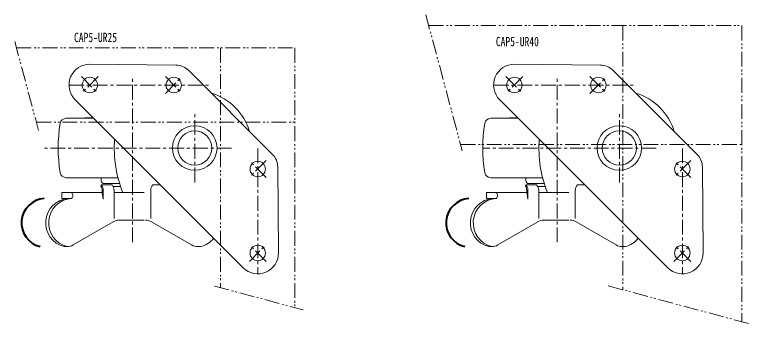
# Model space of a CAD drawing. Units: millimetres on the paper. Extents: x -594 to 524, y -420 to -108.
# Drawn here: x 275.9 to 523.9, y -212.2 to -108 of the extents above; entities that cross this region are included whole.
import ezdxf
from ezdxf.enums import TextEntityAlignment as Align

# ---------------------------------------------------------------- set-up
doc = ezdxf.new("R2010")
doc.units = ezdxf.units.MM
doc.linetypes.add('CHAIN1', pattern=[8, 5, -1, 1, -1])
doc.linetypes.add('DOUBLE_CHAIN1', pattern=[8.8, 5, -1, 0.6, -0.6, 0.6, -1])
doc.layers.add('0-0', color=7, linetype='Continuous', lineweight=18)
doc.layers.add('0-1', color=4, linetype='DOUBLE_CHAIN1', lineweight=18)
doc.styles.add('ＭＳ ゴシック', font='')
doc.styles.get('ＭＳ ゴシック').set_extended_font_data('MS Gothic')

msp = doc.modelspace()

# ---------------------------------------------------------------- linework, layer by layer
at = {"layer": '0-0'}
for p, q in [((301.208, -124.639), (330.157, -124.899)), ((444.208, -124.639), (473.157, -124.899)), ((334.346, -126.657), (362.696, -155.006)), ((477.346, -126.657), (505.696, -155.006)), ((352.763, -193.157), (296.195, -136.589)), ((495.763, -193.157), (439.195, -136.589)), ((293.164, -142.852), (302.458, -142.852)), ((302.258, -142.652), (299.5, -142.652)), ((299.5, -142.652), (299.5, -142.852)), ((436.164, -142.852), (445.458, -142.852)), ((445.258, -142.652), (442.5, -142.652)), ((442.5, -142.652), (442.5, -142.852)), ((364.453, -159.195), (364.713, -188.145)), ((507.453, -159.195), (507.713, -188.145)), ((310.638, -162.852), (293.164, -162.852)), ((305, -163.852), (305, -162.852)), ((453.638, -162.852), (436.164, -162.852)), ((448, -163.852), (448, -162.852)), ((305.004, -165.252), (304.88, -165.652)), ((308.642, -165.252), (305.004, -165.252)), ((306, -164.852), (311.195, -164.852)), ((311.515, -165.852), (309.03, -165.852)), ((322.358, -165.252), (324.858, -165.252)), ((448.004, -165.252), (447.88, -165.652)), ((451.642, -165.252), (448.004, -165.252)), ((449, -164.852), (454.195, -164.852)), ((454.515, -165.852), (452.03, -165.852)), ((465.358, -165.252), (467.858, -165.252)), ((291.723, -169.852), (291.723, -167.852)), ((291.723, -167.852), (305.297, -167.852)), ((305.297, -167.178), (305.297, -167.852)), ((305.297, -167.852), (305.697, -170.079)), ((305.697, -170.079), (305.697, -167.17)), ((309.334, -176.554), (309.334, -167.17)), ((309.334, -167.852), (319.5, -167.852)), ((321.666, -176.554), (321.666, -167.17)), ((434.723, -169.852), (434.723, -167.852)), ((434.723, -167.852), (448.297, -167.852)), ((448.297, -167.178), (448.297, -167.852)), ((448.297, -167.852), (448.697, -170.079)), ((448.697, -170.079), (448.697, -167.17)), ((452.334, -176.554), (452.334, -167.17)), ((452.334, -167.852), (462.5, -167.852)), ((464.666, -176.554), (464.666, -167.17)), ((294.972, -169.852), (291.723, -169.852)), ((437.972, -169.852), (434.723, -169.852)), ((309.031, -177.693), (295.565, -185.511)), ((319.5, -177.152), (311.039, -177.152)), ((321.969, -177.693), (335.435, -185.511)), ((452.031, -177.693), (438.565, -185.511)), ((462.5, -177.152), (454.039, -177.152)), ((464.969, -177.693), (478.435, -185.511)), ((293.557, -186.052), (292.557, -186.052)), ((337.443, -186.052), (338.443, -186.052)), ((436.557, -186.052), (435.557, -186.052)), ((480.443, -186.052), (481.443, -186.052))]:
    msp.add_line(p, q, dxfattribs=at)
for centre, radius in [((301.145, -131.639), 2.6), ((329.429, -131.639), 2.6), ((444.145, -131.639), 2.6), ((472.429, -131.639), 2.6), ((336.5, -152.852), 7.5), ((479.5, -152.852), 7.5), ((336.5, -152.852), 5.75), ((479.5, -152.852), 5.75), ((357.713, -159.923), 2.6), ((500.713, -159.923), 2.6), ((357.713, -188.208), 2.6), ((500.713, -188.208), 2.6)]:
    msp.add_circle(centre, radius, dxfattribs=at)
for centre, radius, start, end in [((301.145, -131.639), 7, 89.48513, 225.00001), ((330.103, -130.899), 6, 45, 89.48513), ((444.145, -131.639), 7, 89.48513, 225.00001), ((473.103, -130.899), 6, 45, 89.48513), ((336.5, -152.852), 19.3, 16.74253, 73.25747), ((479.5, -152.852), 19.3, 16.74253, 73.25747), ((293.164, -144.852), 2, 89.99999, 170.50576), ((436.164, -144.852), 2, 89.99999, 170.50576), ((341, -152.852), 50.5, 170.50576, 189.49424), ((484, -152.852), 50.5, 170.50576, 189.49424), ((350.416, -152.852), 41.016, 175.87277, 201.45119), ((493.416, -152.852), 41.016, 175.87277, 201.45119), ((358.453, -159.249), 6, 0.51487, 45), ((501.453, -159.249), 6, 0.51487, 45), ((293.164, -160.852), 2, 189.49424, 270), ((436.164, -160.852), 2, 189.49424, 270), ((302.297, -167.178), 3, 0, 30.57807), ((306, -163.852), 1, 180, 270), ((302.697, -167.17), 3, 0, 39.73047), ((306.334, -167.17), 3, 0, 39.73047), ((324.666, -167.17), 3, 140.26953, 180), ((445.297, -167.178), 3, 0, 30.57807), ((449, -163.852), 1, 180, 270), ((445.697, -167.17), 3, 0, 39.73047), ((449.334, -167.17), 3, 0, 39.73047), ((467.666, -167.17), 3, 140.26953, 180), ((294.222, -168.852), 1.25, 306.87024, 53.12976), ((437.222, -168.852), 1.25, 306.87024, 53.12976), ((294.51, -178.061), 8.226, 93.75011, 256.26388), ((295.51, -178.061), 8.226, 93.75011, 256.26388), ((437.51, -178.061), 8.226, 93.75011, 256.26388), ((438.51, -178.061), 8.226, 93.75011, 256.26388), ((311.039, -181.152), 4, 90, 120.14054), ((319.961, -181.152), 4, 59.85946, 90), ((454.039, -181.152), 4, 90, 120.14054), ((462.961, -181.152), 4, 59.85946, 90), ((336.49, -178.061), 8.226, 283.73612, 320.80893), ((479.49, -178.061), 8.226, 283.73612, 320.80893), ((293.557, -182.052), 4, 270, 300.14054), ((337.443, -182.052), 4, 239.85946, 270), ((436.557, -182.052), 4, 270, 300.14054), ((480.443, -182.052), 4, 239.85946, 270), ((357.713, -188.208), 7, 224.99999, 0.51487), ((500.713, -188.208), 7, 224.99999, 0.51487)]:
    msp.add_arc(centre, radius, start, end, dxfattribs=at)
at = {"layer": '0-0', "lineweight": 40}
for centre in [(286.358, -178.061), (429.358, -178.061)]:
    msp.add_arc(centre, 8.226, 93.75011, 256.26388, dxfattribs=at)
at = {"layer": '0-1'}
for p, q in [((414.311, -107.97), (426.601, -153.837)), ((415.294, -111.639), (520.713, -111.639)), ((480.713, -111.639), (480.713, -200.632)), ((520.713, -111.639), (520.713, -211.35)), ((275.87, -117.021), (283.884, -146.929)), ((276.438, -119.139), (370.213, -119.139)), ((345.213, -119.139), (345.213, -199.916)), ((370.213, -119.139), (370.213, -206.615)), ((283.137, -144.139), (370.213, -144.139)), ((426.012, -151.639), (520.713, -151.639)), ((343.13, -199.358), (373.021, -207.368)), ((475.697, -199.288), (523.917, -212.208))]:
    msp.add_line(p, q, dxfattribs=at)
at = {"layer": '0-1', "linetype": 'CHAIN1'}
for p, q in [((298.316, -128.811), (303.973, -134.467)), ((303.973, -128.811), (298.316, -134.467)), ((326.601, -128.811), (332.257, -134.467)), ((326.601, -134.467), (332.257, -128.811)), ((441.316, -128.811), (446.973, -134.467)), ((446.973, -128.811), (441.316, -134.467)), ((469.601, -128.811), (475.257, -134.467)), ((469.601, -134.467), (475.257, -128.811)), ((315.5, -184.583), (315.5, -129.583)), ((458.5, -184.583), (458.5, -129.583)), ((294.145, -131.639), (341.83, -131.639)), ((437.145, -131.639), (484.83, -131.639)), ((336.5, -164.466), (336.5, -141.299)), ((479.5, -164.466), (479.5, -141.299)), ((348.881, -152.852), (285.5, -152.852)), ((357.713, -152.983), (357.713, -195.208)), ((491.881, -152.852), (433.5, -152.852)), ((500.713, -152.983), (500.713, -195.208)), ((360.542, -157.095), (354.885, -162.752)), ((360.542, -162.752), (354.885, -157.095)), ((503.542, -157.095), (497.885, -162.752)), ((503.542, -162.752), (497.885, -157.095)), ((360.542, -191.036), (354.885, -185.379)), ((354.885, -191.036), (360.542, -185.379)), ((503.542, -191.036), (497.885, -185.379)), ((497.885, -191.036), (503.542, -185.379))]:
    msp.add_line(p, q, dxfattribs=at)

# ---------------------------------------------------------------- texts
at = {"layer": '0-0', "style": 'ＭＳ ゴシック', "width": 0.75}
for s, p in [('CAP5-UR25', (295.841, -118.136)), ('CAP5-UR40', (437.907, -119.525))]:
    msp.add_text(s, height=3.152, dxfattribs=at).set_placement(p, align=Align.BOTTOM_LEFT)

doc.saveas('drawing.dxf')
